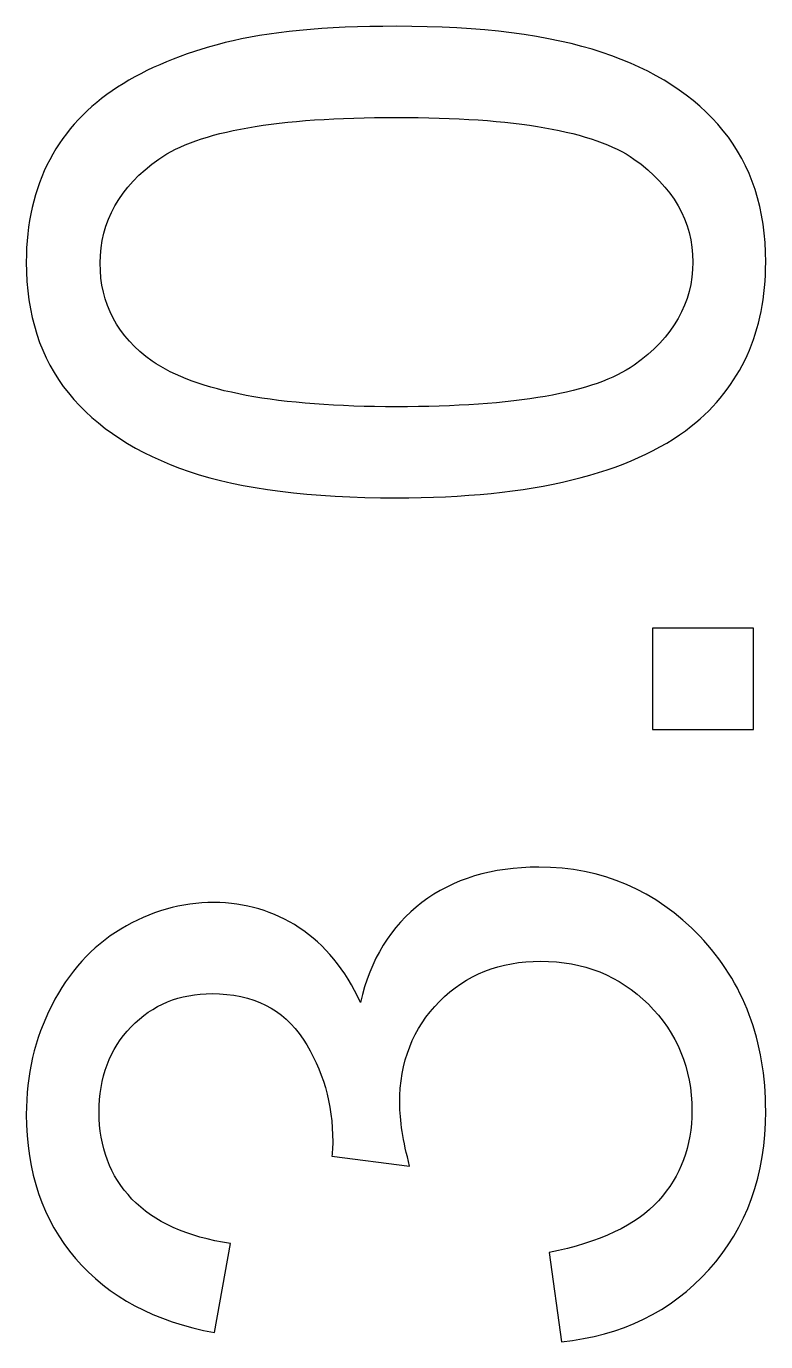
# Model space of a CAD drawing. Header units: millimetres. Extents: x 3373 to 5945, y -463 to 413.
# Drawn here: x 4432.09 to 4457.88, y 52.04 to 97.9 of the extents above; entities that cross this region are included whole.
import ezdxf

# ---------------------------------------------------------------- set-up
doc = ezdxf.new("R2010")
doc.units = ezdxf.units.MM
doc.header["$MEASUREMENT"] = 0
doc.layers.add('Layer 1', color=7, linetype='Continuous')

msp = doc.modelspace()

# ---------------------------------------------------------------- linework, layer by layer
at = {"layer": 'Layer 1', "color": 250}
for points, knots in [([(4444.9871, 81.4633), (4442.0061, 81.4633), (4439.5955, 81.769), (4437.7728, 82.3805), (4437.7728, 82.3805), (4435.9442, 82.9979), (4434.539, 83.9092), (4433.5571, 85.1204), (4433.5571, 85.1204), (4432.5752, 86.3257), (4432.0872, 87.8485), (4432.0872, 89.683), (4432.0872, 89.683), (4432.0872, 91.0353), (4432.3576, 92.223), (4432.9044, 93.2519), (4432.9044, 93.2519), (4433.4512, 94.275), (4434.2391, 95.1217), (4435.268, 95.7802), (4435.268, 95.7802), (4436.2911, 96.4387), (4437.5435, 96.9561), (4439.0192, 97.3324), (4439.0192, 97.3324), (4440.495, 97.7146), (4442.4882, 97.9027), (4444.9871, 97.9027), (4444.9871, 97.9027), (4447.9504, 97.9027), (4450.3493, 97.597), (4452.172, 96.9914), (4452.172, 96.9914), (4454.0006, 96.3858), (4455.4058, 95.4744), (4456.3936, 94.2632), (4456.3936, 94.2632), (4457.3813, 93.0579), (4457.8752, 91.5292), (4457.8752, 89.683), (4457.8752, 89.683), (4457.8752, 87.2547), (4457.0109, 85.3438), (4455.2764, 83.9562), (4455.2764, 83.9562), (4453.1598, 82.2923), (4449.7319, 81.4633), (4444.9871, 81.4633)], [0, 0, 0, 0, 0.0769231, 0.0769231, 0.0769231, 0.0769231, 0.1538462, 0.1538462, 0.1538462, 0.1538462, 0.2307692, 0.2307692, 0.2307692, 0.2307692, 0.3076923, 0.3076923, 0.3076923, 0.3076923, 0.3846154, 0.3846154, 0.3846154, 0.3846154, 0.4615385, 0.4615385, 0.4615385, 0.4615385, 0.5384615, 0.5384615, 0.5384615, 0.5384615, 0.6153846, 0.6153846, 0.6153846, 0.6153846, 0.6923077, 0.6923077, 0.6923077, 0.6923077, 0.7692308, 0.7692308, 0.7692308, 0.7692308, 0.8461538, 0.8461538, 0.8461538, 0.8461538, 1, 1, 1, 1]), ([(4444.9988, 84.6383), (4449.1557, 84.6383), (4451.9192, 85.1204), (4453.2832, 86.0905), (4453.2832, 86.0905), (4454.6532, 87.0607), (4455.3352, 88.2601), (4455.3352, 89.683), (4455.3352, 89.683), (4455.3352, 91.1059), (4454.6473, 92.3053), (4453.2774, 93.2755), (4453.2774, 93.2755), (4451.9015, 94.2456), (4449.144, 94.7277), (4444.9988, 94.7277), (4444.9988, 94.7277), (4440.8419, 94.7277), (4438.0785, 94.2456), (4436.7144, 93.2755), (4436.7144, 93.2755), (4435.3445, 92.3112), (4434.6624, 91.1), (4434.6624, 89.6477), (4434.6624, 89.6477), (4434.6624, 88.2248), (4435.268, 87.0842), (4436.4734, 86.2317), (4436.4734, 86.2317), (4438.008, 85.1674), (4440.8537, 84.6383), (4444.9988, 84.6383)], [0, 0, 0, 0, 0.1111111, 0.1111111, 0.1111111, 0.1111111, 0.2222222, 0.2222222, 0.2222222, 0.2222222, 0.3333333, 0.3333333, 0.3333333, 0.3333333, 0.4444444, 0.4444444, 0.4444444, 0.4444444, 0.5555556, 0.5555556, 0.5555556, 0.5555556, 0.6666667, 0.6666667, 0.6666667, 0.6666667, 0.7777778, 0.7777778, 0.7777778, 0.7777778, 1, 1, 1, 1]), ([(4457.4519, 73.3906), (4457.4519, 73.3906), (4453.9241, 73.3906), (4453.9241, 73.3906), (4453.9241, 73.3906), (4453.9241, 73.3906), (4453.9241, 76.9184), (4453.9241, 76.9184), (4453.9241, 76.9184), (4453.9241, 76.9184), (4457.4519, 76.9184), (4457.4519, 76.9184), (4457.4519, 76.9184), (4457.4519, 76.9184), (4457.4519, 73.3906), (4457.4519, 73.3906)], [0, 0, 0, 0, 0.2, 0.2, 0.2, 0.2, 0.4, 0.4, 0.4, 0.4, 0.6, 0.6, 0.6, 0.6, 1, 1, 1, 1]), ([(4450.7491, 52.0417), (4450.7491, 52.0417), (4450.3258, 55.1461), (4450.3258, 55.1461), (4450.3258, 55.1461), (4452.0897, 55.5048), (4453.3597, 56.1045), (4454.1358, 56.957), (4454.1358, 56.957), (4454.9119, 57.8096), (4455.3, 58.8562), (4455.3, 60.0968), (4455.3, 60.0968), (4455.3, 61.5667), (4454.7943, 62.8073), (4453.783, 63.8068), (4453.783, 63.8068), (4452.7717, 64.8064), (4451.5193, 65.3061), (4450.0259, 65.3061), (4450.0259, 65.3061), (4448.6031, 65.3061), (4447.4271, 64.8416), (4446.4981, 63.9068), (4446.4981, 63.9068), (4445.575, 62.9778), (4445.1105, 61.796), (4445.1105, 60.3555), (4445.1105, 60.3555), (4445.1105, 59.7675), (4445.2281, 59.0384), (4445.4574, 58.1624), (4445.4574, 58.1624), (4445.4574, 58.1624), (4442.7411, 58.5093), (4442.7411, 58.5093), (4442.7411, 58.5093), (4442.7646, 58.7151), (4442.7763, 58.8856), (4442.7763, 59.009), (4442.7763, 59.009), (4442.7763, 60.3378), (4442.4294, 61.5255), (4441.7415, 62.5897), (4441.7415, 62.5897), (4441.0536, 63.6481), (4439.9953, 64.1772), (4438.5665, 64.1772), (4438.5665, 64.1772), (4437.4317, 64.1772), (4436.491, 63.7892), (4435.7443, 63.0189), (4435.7443, 63.0189), (4434.9976, 62.2487), (4434.6272, 61.2551), (4434.6272, 60.038), (4434.6272, 60.038), (4434.6272, 58.8268), (4435.0093, 57.8213), (4435.7737, 57.0158), (4435.7737, 57.0158), (4436.538, 56.2103), (4437.6846, 55.6929), (4439.2133, 55.4636), (4439.2133, 55.4636), (4439.2133, 55.4636), (4438.6488, 52.3592), (4438.6488, 52.3592), (4438.6488, 52.3592), (4436.5674, 52.7413), (4434.9505, 53.5998), (4433.804, 54.9462), (4433.804, 54.9462), (4432.6575, 56.2868), (4432.0872, 57.9625), (4432.0872, 59.9615), (4432.0872, 59.9615), (4432.0872, 61.3374), (4432.3811, 62.6074), (4432.975, 63.7657), (4432.975, 63.7657), (4433.5629, 64.9298), (4434.3685, 65.8176), (4435.3856, 66.4291), (4435.3856, 66.4291), (4436.4087, 67.0465), (4437.4905, 67.3522), (4438.6371, 67.3522), (4438.6371, 67.3522), (4439.7248, 67.3522), (4440.7126, 67.0583), (4441.6063, 66.4762), (4441.6063, 66.4762), (4442.5, 65.8882), (4443.2114, 65.018), (4443.7406, 63.8715), (4443.7406, 63.8715), (4444.0816, 65.3649), (4444.7989, 66.5232), (4445.8867, 67.3522), (4445.8867, 67.3522), (4446.9685, 68.1754), (4448.3326, 68.587), (4449.9612, 68.587), (4449.9612, 68.587), (4452.1661, 68.587), (4454.0417, 67.7814), (4455.5763, 66.1763), (4455.5763, 66.1763), (4457.1109, 64.5653), (4457.8752, 62.5309), (4457.8752, 60.0732), (4457.8752, 60.0732), (4457.8752, 57.8566), (4457.2167, 56.0163), (4455.8938, 54.5523), (4455.8938, 54.5523), (4454.5709, 53.0824), (4452.854, 52.2475), (4450.7491, 52.0417)], [0, 0, 0, 0, 0.0322581, 0.0322581, 0.0322581, 0.0322581, 0.0645161, 0.0645161, 0.0645161, 0.0645161, 0.0967742, 0.0967742, 0.0967742, 0.0967742, 0.1290323, 0.1290323, 0.1290323, 0.1290323, 0.1612903, 0.1612903, 0.1612903, 0.1612903, 0.1935484, 0.1935484, 0.1935484, 0.1935484, 0.2258065, 0.2258065, 0.2258065, 0.2258065, 0.2580645, 0.2580645, 0.2580645, 0.2580645, 0.2903226, 0.2903226, 0.2903226, 0.2903226, 0.3225806, 0.3225806, 0.3225806, 0.3225806, 0.3548387, 0.3548387, 0.3548387, 0.3548387, 0.3870968, 0.3870968, 0.3870968, 0.3870968, 0.4193548, 0.4193548, 0.4193548, 0.4193548, 0.4516129, 0.4516129, 0.4516129, 0.4516129, 0.483871, 0.483871, 0.483871, 0.483871, 0.516129, 0.516129, 0.516129, 0.516129, 0.5483871, 0.5483871, 0.5483871, 0.5483871, 0.5806452, 0.5806452, 0.5806452, 0.5806452, 0.6129032, 0.6129032, 0.6129032, 0.6129032, 0.6451613, 0.6451613, 0.6451613, 0.6451613, 0.6774194, 0.6774194, 0.6774194, 0.6774194, 0.7096774, 0.7096774, 0.7096774, 0.7096774, 0.7419355, 0.7419355, 0.7419355, 0.7419355, 0.7741935, 0.7741935, 0.7741935, 0.7741935, 0.8064516, 0.8064516, 0.8064516, 0.8064516, 0.8387097, 0.8387097, 0.8387097, 0.8387097, 0.8709677, 0.8709677, 0.8709677, 0.8709677, 0.9032258, 0.9032258, 0.9032258, 0.9032258, 0.9354839, 0.9354839, 0.9354839, 0.9354839, 1, 1, 1, 1])]:
    msp.add_open_spline(points, degree=3, knots=knots, dxfattribs=at)

doc.saveas('drawing.dxf')
